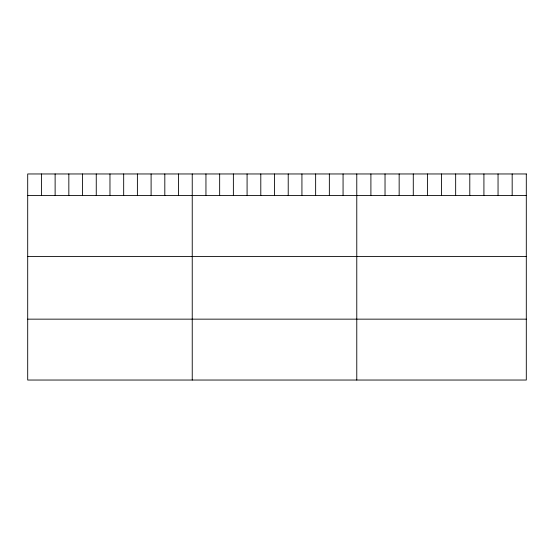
<?xml version="1.0" encoding="UTF-8"?>
<svg xmlns="http://www.w3.org/2000/svg" width="554" height="554" viewBox="0 0 554 554"><rect width="100%" height="100%" fill="white"/><g stroke="black" fill="none" stroke-linecap="round" stroke-linejoin="round"><path stroke-width="0.83" d="M27.7 195.541L526.3 195.541M27.7 256.426L526.3 256.426M27.7 319.152L526.3 319.152M512.173 173.963L512.173 195.541M498.046 173.963L498.046 195.541M483.919 173.963L483.919 195.541M469.792 173.963L469.792 195.541M455.665 173.963L455.665 195.541M441.538 173.963L441.538 195.541M427.411 173.963L427.411 195.541M413.284 173.963L413.284 195.541M399.157 173.963L399.157 195.541M385.03 173.963L385.03 195.541M370.903 173.963L370.903 195.541M356.776 173.963L356.776 380.037M343.065 173.963L343.065 195.541M329.353 173.963L329.353 195.541M315.642 173.963L315.642 195.541M301.93 173.963L301.93 195.541M288.219 173.963L288.219 195.541M274.507 173.963L274.507 195.541M260.796 173.963L260.796 195.541M247.084 173.963L247.084 195.541M233.373 173.963L233.373 195.541M219.661 173.963L219.661 195.541M205.949 173.963L205.949 195.541M192.238 173.963L192.238 380.037M178.526 173.963L178.526 195.541M164.815 173.963L164.815 195.541M151.103 173.963L151.103 195.541M137.392 173.963L137.392 195.541M123.68 173.963L123.68 195.541M109.969 173.963L109.969 195.541M96.258 173.963L96.258 195.541M82.546 173.963L82.546 195.541M68.835 173.963L68.835 195.541M55.123 173.963L55.123 195.541M41.411 173.963L41.411 195.541M526.3 173.963L27.7 173.963L27.7 380.037L526.3 380.037L526.3 173.963"/></g></svg>
